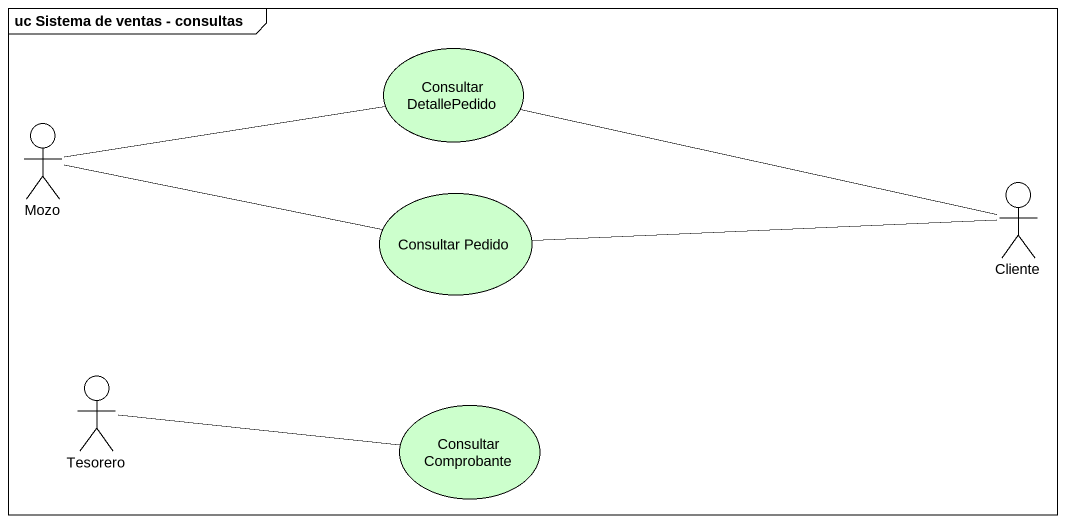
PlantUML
@startuml
mainframe uc Sistema de ventas - consultas
usecase "Consultar DetallePedido" as Consultar_DetallePedido #CCFFCC
actor Mozo
actor Cliente
usecase "Consultar Pedido" as Consultar_Pedido #CCFFCC
actor Tesorero
usecase "Consultar Comprobante" as Consultar_Comprobante #CCFFCC
Mozo -right- Consultar_DetallePedido
Mozo -right- Consultar_Pedido
Cliente -left- Consultar_DetallePedido
Cliente -left- Consultar_Pedido
Tesorero -right- Consultar_Comprobante
@enduml
